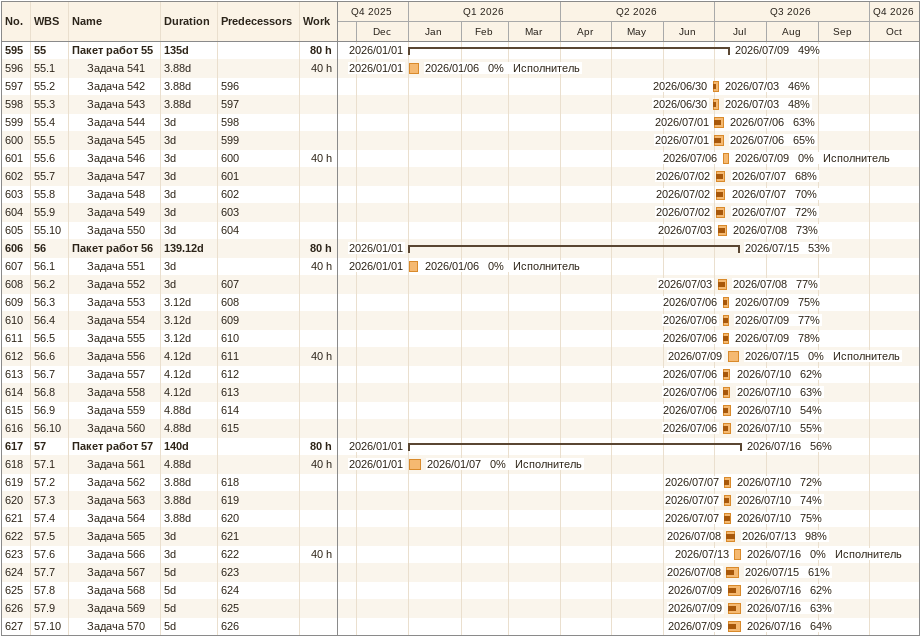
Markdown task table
| ID | WBS | Task | Duration | Start | Finish | Predecessors | Resources | % complete | Work (h) |
|---|---|---|---|---|---|---|---|---|---|
| 595 | 55 | **Пакет работ 55** | 135d | 2026-01-01 | 2026-07-09 |  |  | 49 | 80 |
| 596 | 55.1 | Задача 541 | 3.88d | 2026-01-01 | 2026-01-06 |  | Исполнитель | 0 | 40 |
| 597 | 55.2 | Задача 542 | 3.88d | 2026-06-30 | 2026-07-03 | 596 |  | 46 |  |
| 598 | 55.3 | Задача 543 | 3.88d | 2026-06-30 | 2026-07-03 | 597 |  | 48 |  |
| 599 | 55.4 | Задача 544 | 3d | 2026-07-01 | 2026-07-06 | 598 |  | 63 |  |
| 600 | 55.5 | Задача 545 | 3d | 2026-07-01 | 2026-07-06 | 599 |  | 65 |  |
| 601 | 55.6 | Задача 546 | 3d | 2026-07-06 | 2026-07-09 | 600 | Исполнитель | 0 | 40 |
| 602 | 55.7 | Задача 547 | 3d | 2026-07-02 | 2026-07-07 | 601 |  | 68 |  |
| 603 | 55.8 | Задача 548 | 3d | 2026-07-02 | 2026-07-07 | 602 |  | 70 |  |
| 604 | 55.9 | Задача 549 | 3d | 2026-07-02 | 2026-07-07 | 603 |  | 72 |  |
| 605 | 55.10 | Задача 550 | 3d | 2026-07-03 | 2026-07-08 | 604 |  | 73 |  |
| 606 | 56 | **Пакет работ 56** | 139.12d | 2026-01-01 | 2026-07-15 |  |  | 53 | 80 |
| 607 | 56.1 | Задача 551 | 3d | 2026-01-01 | 2026-01-06 |  | Исполнитель | 0 | 40 |
| 608 | 56.2 | Задача 552 | 3d | 2026-07-03 | 2026-07-08 | 607 |  | 77 |  |
| 609 | 56.3 | Задача 553 | 3.12d | 2026-07-06 | 2026-07-09 | 608 |  | 75 |  |
| 610 | 56.4 | Задача 554 | 3.12d | 2026-07-06 | 2026-07-09 | 609 |  | 77 |  |
| 611 | 56.5 | Задача 555 | 3.12d | 2026-07-06 | 2026-07-09 | 610 |  | 78 |  |
| 612 | 56.6 | Задача 556 | 4.12d | 2026-07-09 | 2026-07-15 | 611 | Исполнитель | 0 | 40 |
| 613 | 56.7 | Задача 557 | 4.12d | 2026-07-06 | 2026-07-10 | 612 |  | 62 |  |
| 614 | 56.8 | Задача 558 | 4.12d | 2026-07-06 | 2026-07-10 | 613 |  | 63 |  |
| 615 | 56.9 | Задача 559 | 4.88d | 2026-07-06 | 2026-07-10 | 614 |  | 54 |  |
| 616 | 56.10 | Задача 560 | 4.88d | 2026-07-06 | 2026-07-10 | 615 |  | 55 |  |
| 617 | 57 | **Пакет работ 57** | 140d | 2026-01-01 | 2026-07-16 |  |  | 56 | 80 |
| 618 | 57.1 | Задача 561 | 4.88d | 2026-01-01 | 2026-01-07 |  | Исполнитель | 0 | 40 |
| 619 | 57.2 | Задача 562 | 3.88d | 2026-07-07 | 2026-07-10 | 618 |  | 72 |  |
| 620 | 57.3 | Задача 563 | 3.88d | 2026-07-07 | 2026-07-10 | 619 |  | 74 |  |
| 621 | 57.4 | Задача 564 | 3.88d | 2026-07-07 | 2026-07-10 | 620 |  | 75 |  |
| 622 | 57.5 | Задача 565 | 3d | 2026-07-08 | 2026-07-13 | 621 |  | 98 |  |
| 623 | 57.6 | Задача 566 | 3d | 2026-07-13 | 2026-07-16 | 622 | Исполнитель | 0 | 40 |
| 624 | 57.7 | Задача 567 | 5d | 2026-07-08 | 2026-07-15 | 623 |  | 61 |  |
| 625 | 57.8 | Задача 568 | 5d | 2026-07-09 | 2026-07-16 | 624 |  | 62 |  |
| 626 | 57.9 | Задача 569 | 5d | 2026-07-09 | 2026-07-16 | 625 |  | 63 |  |
| 627 | 57.10 | Задача 570 | 5d | 2026-07-09 | 2026-07-16 | 626 |  | 64 |  |
